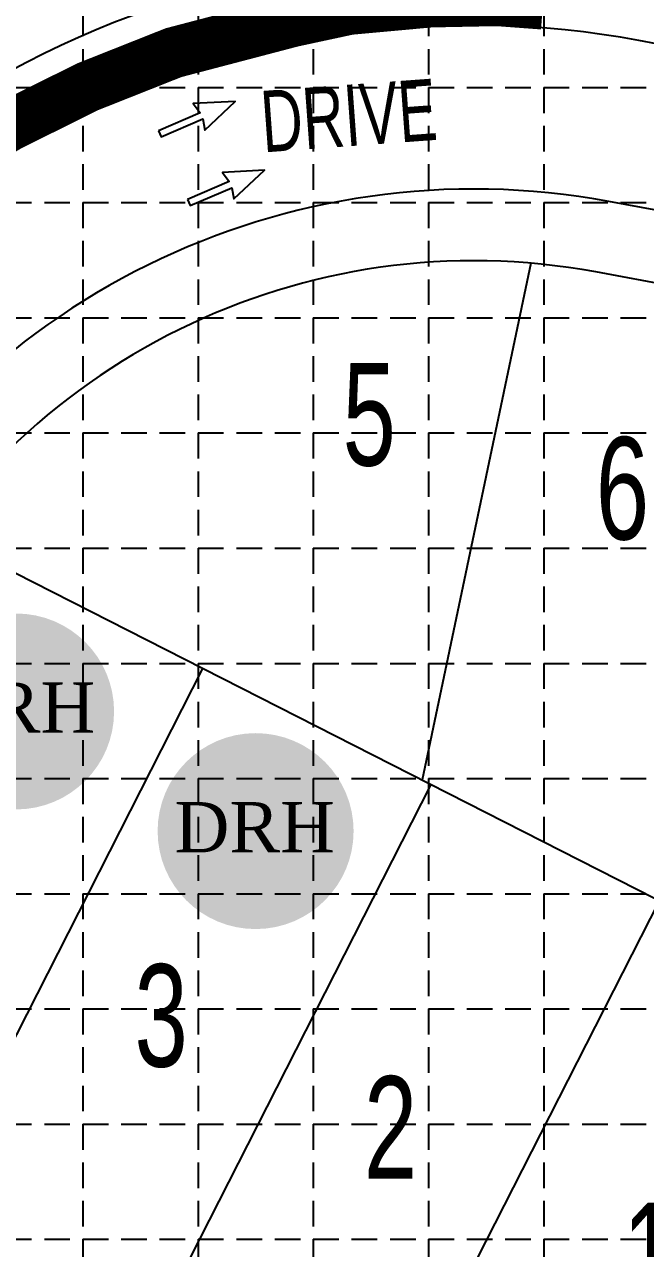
# Model space of a CAD drawing. Extents: x 5997 to 7440, y 5569 to 6471.
# Drawn here: x 6999.6 to 7120.9, y 5950.5 to 6189.6 of the extents above; entities that cross this region are included whole.
import ezdxf
from ezdxf.enums import TextEntityAlignment as Align

# ---------------------------------------------------------------- set-up
doc = ezdxf.new("R2010")
doc.units = 0
doc.header["$LTSCALE"] = 100
doc.header["$MEASUREMENT"] = 0
doc.linetypes.add('HIDDEN', pattern=[0.375, 0.25, -0.125])
doc.layers.get('0').update_dxf_attribs({"linetype": 'CONTINUOUS'})
for name, color, linetype in [('$-LOT', 7, 'CONTINUOUS'), ('1 EROSION BLANKET', 84, 'CONTINUOUS'), ('1 FLOW ARROWS', 7, 'CONTINUOUS'), ('BASE', 7, 'CONTINUOUS'), ('FG-LOTNUM', 7, 'CONTINUOUS'), ('GRID', 254, 'HIDDEN'), ('K-STNAMES', 7, 'CONTINUOUS'), ('PSWG-PAVING', 7, 'CONTINUOUS')]:
    doc.layers.add(name, color=color, linetype=linetype)
doc.styles.add('DRHorton', font='dutcheb.ttf')
doc.styles.get("Standard").update_dxf_attribs({"font": 'ARIAL.TTF', "width": 0.9})

# ---------------------------------------------------------------- blocks, each defined once
blk = doc.blocks.new('DRHorton')
h = blk.add_hatch(color=1)
h.paths.add_polyline_path([(78.7, 25.78, 1), (40.43, 25.78, 1)])
h.paths.add_polyline_path([(42.33, 17.91), (76.5, 17.91), (76.5, 34.87), (42.33, 34.87)], flags=24)
at = {"layer": 'BASE', "color": 176, "style": 'DRHorton'}
blk.add_text('DRH', height=9.814, dxfattribs=at).set_placement((59.39, 21.64), align=Align.CENTER)

msp = doc.modelspace()

# ---------------------------------------------------------------- linework, layer by layer
at = {"layer": '$-LOT'}
for p, q in [((7098.51, 6143.01), (7077.24, 6042.07)), ((7202.75, 6124.26), (7111.16, 6141.3)), ((6982.49, 6090.29), (7171, 5994.37)), ((6968.71, 5934.61), (7034.46, 6063.84)), ((7013.27, 5911.94), (7079.03, 6041.17)), ((7067.36, 5907.98), (7123.59, 6018.49))]:
    msp.add_line(p, q, dxfattribs=at)
for radius in [190, 130]:
    msp.add_arc((7087.38, 6013.49), radius, 79.4617, 153.0317, dxfattribs=at)
at = {"layer": '1 EROSION BLANKET', "const_width": 10}
msp.add_lwpolyline([(6992.91, 6168.01), (7011.96, 6177.48), (7028.73, 6184.14), (7051.97, 6190.24), (7062.99, 6192.61), (7078.85, 6194.06), (7091.92, 6194.32), (7100.85, 6193.66)], dxfattribs=at)
at = {"layer": '1 FLOW ARROWS', "color": 7, "linetype": 'ByBlock'}
for points in [[(7025.77, 6168.89), (7026.28, 6167.72), (7034.41, 6171.21), (7034.8, 6169), (7040.75, 6174.63), (7032.57, 6174.19), (7033.91, 6172.39)], [(7031.47, 6155.45), (7031.98, 6154.27), (7040.11, 6157.76), (7040.5, 6155.56), (7046.45, 6161.18), (7038.27, 6160.74), (7039.61, 6158.94)]]:
    msp.add_lwpolyline(points, close=True, dxfattribs=at)
at = {"layer": 'GRID', "color": 253, "linetype": 'HIDDEN', "ltscale": 0.2}
for p, q in [((7011, 6447.35), (7011, 5659.76)), ((7033.5, 6447.35), (7033.5, 5659.76)), ((7056, 6447.35), (7056, 5659.76)), ((7078.5, 6447.35), (7078.5, 5659.76)), ((7101, 6447.35), (7101, 5659.76)), ((6021, 6177.35), (7416, 6177.35)), ((6021, 6154.85), (7416, 6154.85)), ((6021, 6132.35), (7416, 6132.35)), ((6021, 6109.85), (7416, 6109.85)), ((6021, 6087.35), (7416, 6087.35)), ((6021, 6064.85), (7416, 6064.85)), ((6021, 6042.35), (7416, 6042.35)), ((6021, 6019.85), (7416, 6019.85)), ((6021, 5997.35), (7416, 5997.35)), ((6021, 5974.85), (7416, 5974.85)), ((6021, 5952.35), (7416, 5952.35))]:
    msp.add_line(p, q, dxfattribs=at)
at = {"layer": 'PSWG-PAVING'}
for p, q in [((7208.15, 6170.04), (7119.57, 6186.52)), ((7204.67, 6138.14), (7113.72, 6155.06))]:
    msp.add_line(p, q, dxfattribs=at)
for radius in [176, 144]:
    msp.add_arc((7087.38, 6013.49), radius, 79.4617, 153.0317, dxfattribs=at)

# ---------------------------------------------------------------- block references
at = {"layer": 'FG-LOTNUM', "color": 1}
for p in [(6938.41, 6029.67), (6985.18, 6006.3)]:
    msp.add_blockref('DRHorton', p, dxfattribs=at)

# ---------------------------------------------------------------- texts
at = {"layer": 'FG-LOTNUM', "width": 0.67}
for s, p in [('5', (7066.93, 6103.49, -666.12)), ('6', (7116.38, 6089.05, -666.12)), ('3', (7026.3, 5986.07, -666.12)), ('2', (7071.11, 5964.19, -666.12)), ('1', (7121.67, 5939.51, -666.12))]:
    msp.add_text(s, height=20, dxfattribs=at).set_placement(p, align=Align.CENTER)
at = {"layer": 'K-STNAMES', "width": 0.67}
msp.add_text('DRIVE', height=12, rotation=4.1669, dxfattribs=at).set_placement((7046.25, 6164.64, -1774.21))

doc.saveas('drawing.dxf')
